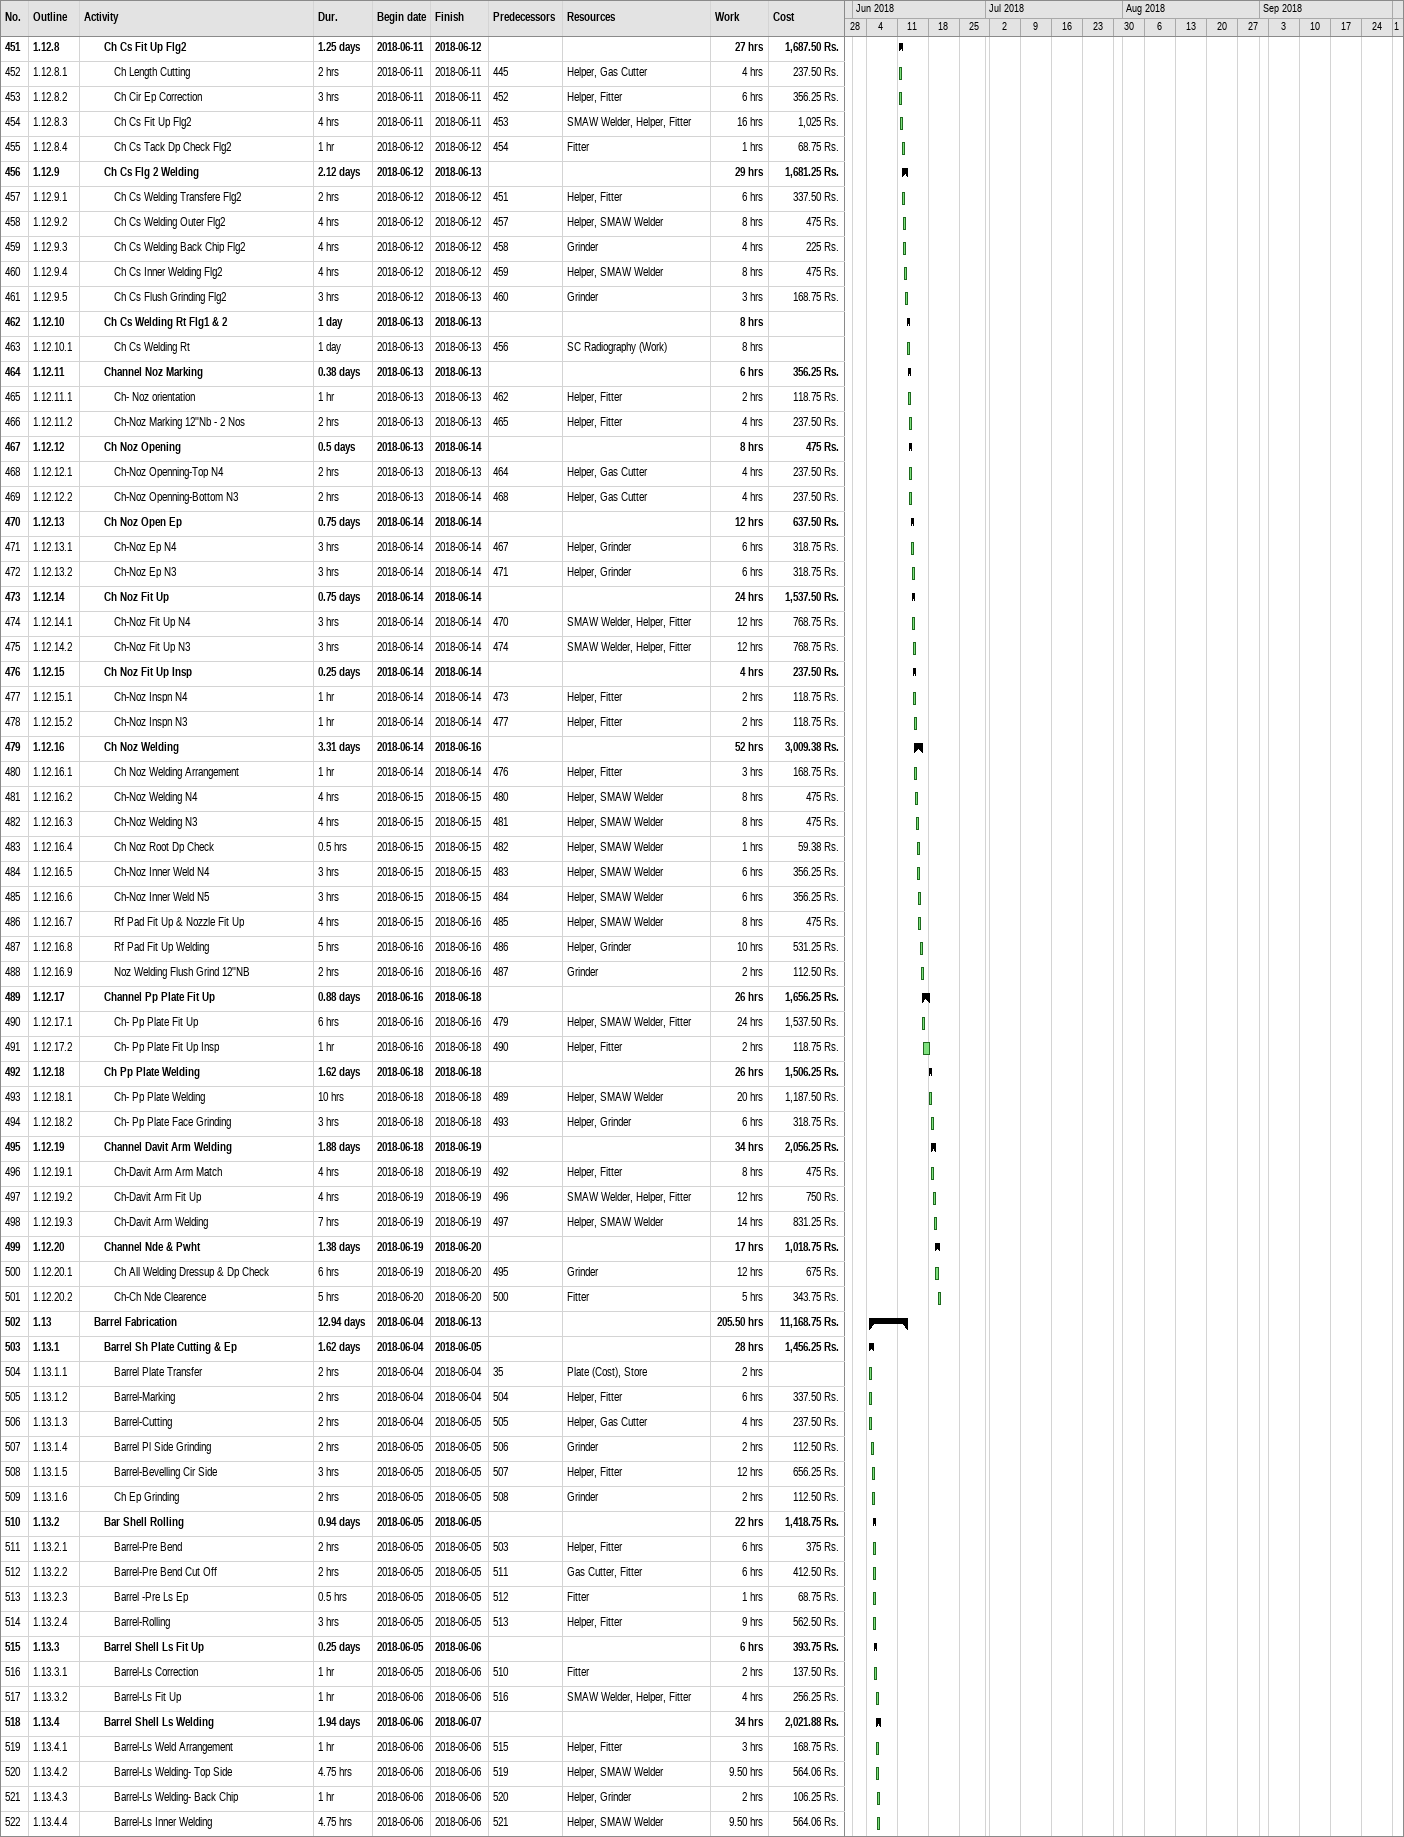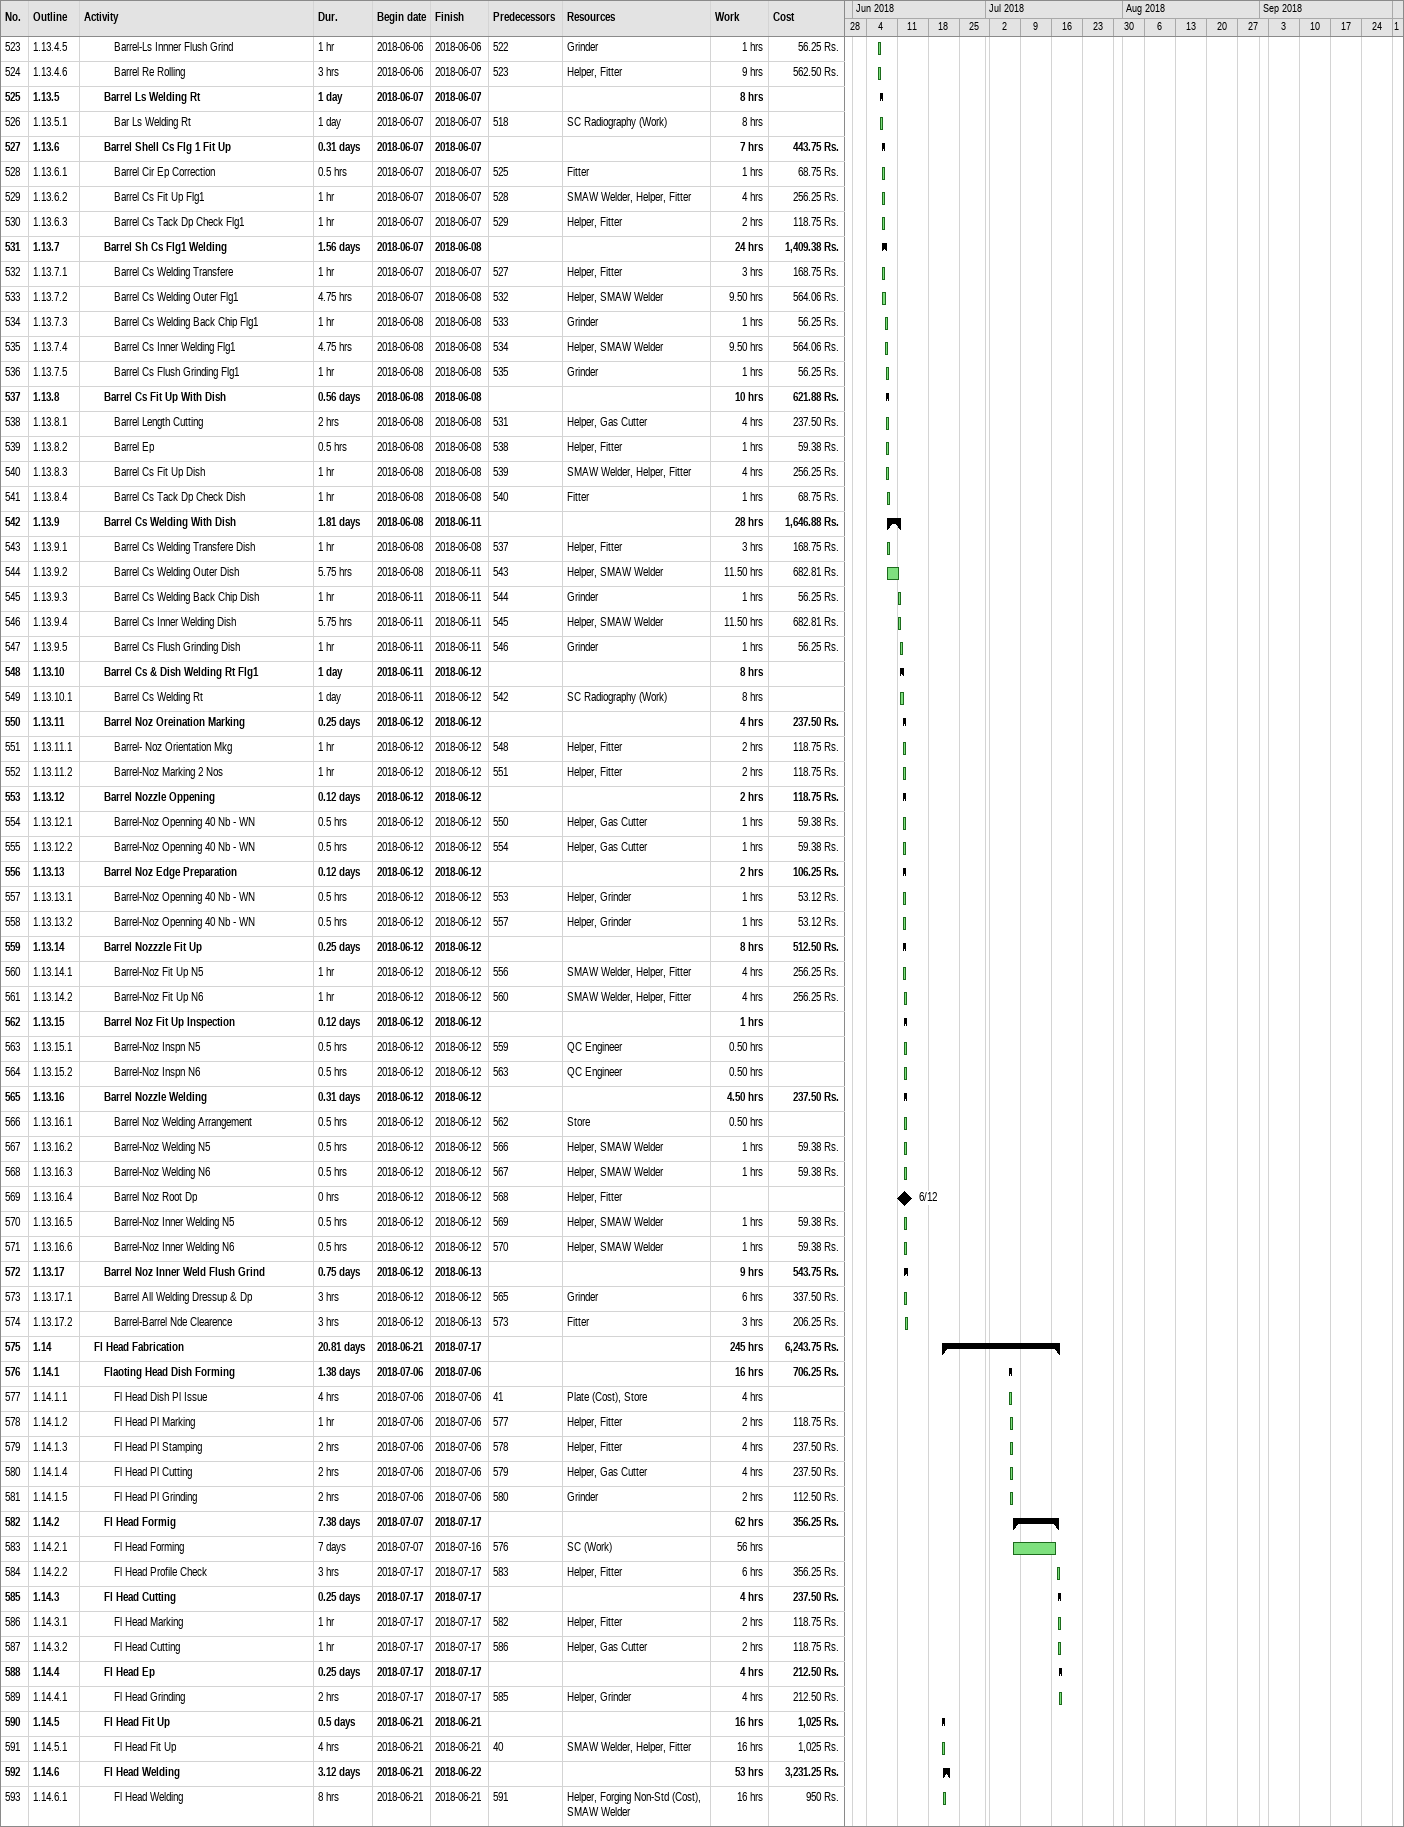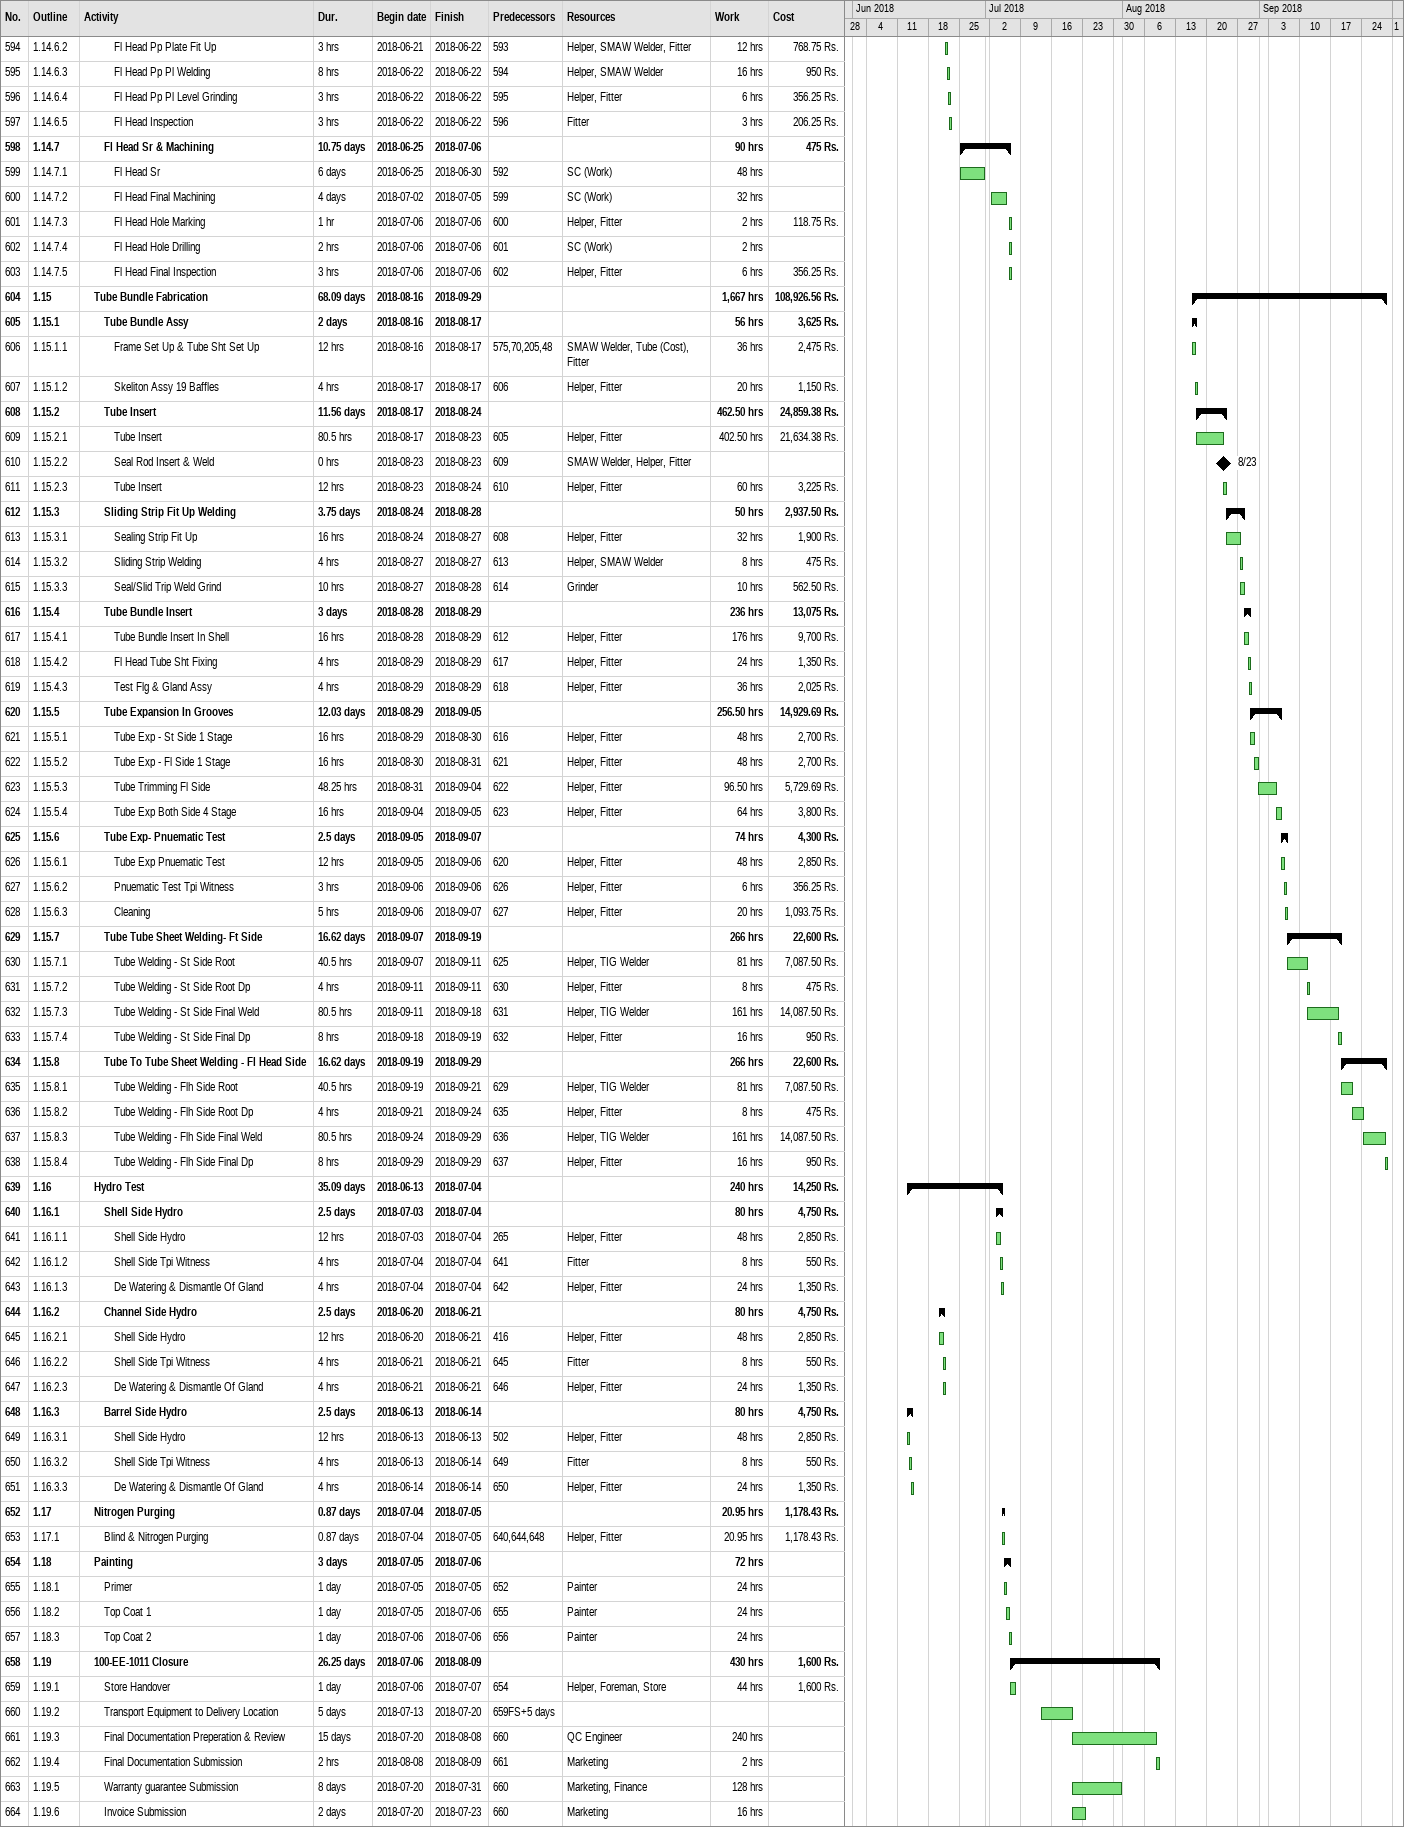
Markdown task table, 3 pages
| ID | WBS | Task | Duration | Start | Finish | Predecessors | Resources | Work (h) | Cost (Rs.) |
|---|---|---|---|---|---|---|---|---|---|
| 451 | 1.12.8 | **Ch Cs Fit Up Flg2** | 1.25d | 2018-06-11 | 2018-06-12 |  |  | 27 | 1687.50 |
| 452 | 1.12.8.1 | Ch Length Cutting | 2h | 2018-06-11 | 2018-06-11 | 445 | Helper, Gas Cutter | 4 | 237.50 |
| 453 | 1.12.8.2 | Ch Cir Ep Correction | 3h | 2018-06-11 | 2018-06-11 | 452 | Helper, Fitter | 6 | 356.25 |
| 454 | 1.12.8.3 | Ch Cs Fit Up Flg2 | 4h | 2018-06-11 | 2018-06-11 | 453 | SMAW Welder, Helper, Fitter | 16 | 1025 |
| 455 | 1.12.8.4 | Ch Cs Tack Dp Check Flg2 | 1h | 2018-06-12 | 2018-06-12 | 454 | Fitter | 1 | 68.75 |
| 456 | 1.12.9 | **Ch Cs Flg 2 Welding** | 2.12d | 2018-06-12 | 2018-06-13 |  |  | 29 | 1681.25 |
| 457 | 1.12.9.1 | Ch Cs Welding Transfere Flg2 | 2h | 2018-06-12 | 2018-06-12 | 451 | Helper, Fitter | 6 | 337.50 |
| 458 | 1.12.9.2 | Ch Cs Welding Outer Flg2 | 4h | 2018-06-12 | 2018-06-12 | 457 | Helper, SMAW Welder | 8 | 475 |
| 459 | 1.12.9.3 | Ch Cs Welding Back Chip Flg2 | 4h | 2018-06-12 | 2018-06-12 | 458 | Grinder | 4 | 225 |
| 460 | 1.12.9.4 | Ch Cs Inner Welding Flg2 | 4h | 2018-06-12 | 2018-06-12 | 459 | Helper, SMAW Welder | 8 | 475 |
| 461 | 1.12.9.5 | Ch Cs Flush Grinding Flg2 | 3h | 2018-06-12 | 2018-06-13 | 460 | Grinder | 3 | 168.75 |
| 462 | 1.12.10 | **Ch Cs Welding Rt Flg1 & 2** | 1d | 2018-06-13 | 2018-06-13 |  |  | 8 |  |
| 463 | 1.12.10.1 | Ch Cs Welding Rt | 1d | 2018-06-13 | 2018-06-13 | 456 | SC Radiography (Work) | 8 |  |
| 464 | 1.12.11 | **Channel Noz Marking** | 0.38d | 2018-06-13 | 2018-06-13 |  |  | 6 | 356.25 |
| 465 | 1.12.11.1 | Ch- Noz orientation | 1h | 2018-06-13 | 2018-06-13 | 462 | Helper, Fitter | 2 | 118.75 |
| 466 | 1.12.11.2 | Ch-Noz Marking 12''Nb - 2 Nos | 2h | 2018-06-13 | 2018-06-13 | 465 | Helper, Fitter | 4 | 237.50 |
| 467 | 1.12.12 | **Ch Noz Opening** | 0.5d | 2018-06-13 | 2018-06-14 |  |  | 8 | 475 |
| 468 | 1.12.12.1 | Ch-Noz Openning-Top N4 | 2h | 2018-06-13 | 2018-06-13 | 464 | Helper, Gas Cutter | 4 | 237.50 |
| 469 | 1.12.12.2 | Ch-Noz Openning-Bottom N3 | 2h | 2018-06-13 | 2018-06-14 | 468 | Helper, Gas Cutter | 4 | 237.50 |
| 470 | 1.12.13 | **Ch Noz Open Ep** | 0.75d | 2018-06-14 | 2018-06-14 |  |  | 12 | 637.50 |
| 471 | 1.12.13.1 | Ch-Noz Ep N4 | 3h | 2018-06-14 | 2018-06-14 | 467 | Helper, Grinder | 6 | 318.75 |
| 472 | 1.12.13.2 | Ch-Noz Ep N3 | 3h | 2018-06-14 | 2018-06-14 | 471 | Helper, Grinder | 6 | 318.75 |
| 473 | 1.12.14 | **Ch Noz Fit Up** | 0.75d | 2018-06-14 | 2018-06-14 |  |  | 24 | 1537.50 |
| 474 | 1.12.14.1 | Ch-Noz Fit Up N4 | 3h | 2018-06-14 | 2018-06-14 | 470 | SMAW Welder, Helper, Fitter | 12 | 768.75 |
| 475 | 1.12.14.2 | Ch-Noz Fit Up N3 | 3h | 2018-06-14 | 2018-06-14 | 474 | SMAW Welder, Helper, Fitter | 12 | 768.75 |
| 476 | 1.12.15 | **Ch Noz Fit Up Insp** | 0.25d | 2018-06-14 | 2018-06-14 |  |  | 4 | 237.50 |
| 477 | 1.12.15.1 | Ch-Noz Inspn N4 | 1h | 2018-06-14 | 2018-06-14 | 473 | Helper, Fitter | 2 | 118.75 |
| 478 | 1.12.15.2 | Ch-Noz Inspn N3 | 1h | 2018-06-14 | 2018-06-14 | 477 | Helper, Fitter | 2 | 118.75 |
| 479 | 1.12.16 | **Ch Noz Welding** | 3.31d | 2018-06-14 | 2018-06-16 |  |  | 52 | 3009.38 |
| 480 | 1.12.16.1 | Ch Noz Welding Arrangement | 1h | 2018-06-14 | 2018-06-14 | 476 | Helper, Fitter | 3 | 168.75 |
| 481 | 1.12.16.2 | Ch-Noz Welding N4 | 4h | 2018-06-15 | 2018-06-15 | 480 | Helper, SMAW Welder | 8 | 475 |
| 482 | 1.12.16.3 | Ch-Noz Welding N3 | 4h | 2018-06-15 | 2018-06-15 | 481 | Helper, SMAW Welder | 8 | 475 |
| 483 | 1.12.16.4 | Ch Noz Root Dp Check | 0.5h | 2018-06-15 | 2018-06-15 | 482 | Helper, SMAW Welder | 1 | 59.38 |
| 484 | 1.12.16.5 | Ch-Noz Inner Weld N4 | 3h | 2018-06-15 | 2018-06-15 | 483 | Helper, SMAW Welder | 6 | 356.25 |
| 485 | 1.12.16.6 | Ch-Noz Inner Weld N5 | 3h | 2018-06-15 | 2018-06-15 | 484 | Helper, SMAW Welder | 6 | 356.25 |
| 486 | 1.12.16.7 | Rf Pad Fit Up & Nozzle Fit Up | 4h | 2018-06-15 | 2018-06-16 | 485 | Helper, SMAW Welder | 8 | 475 |
| 487 | 1.12.16.8 | Rf Pad Fit Up Welding | 5h | 2018-06-16 | 2018-06-16 | 486 | Helper, Grinder | 10 | 531.25 |
| 488 | 1.12.16.9 | Noz Welding Flush Grind 12''NB | 2h | 2018-06-16 | 2018-06-16 | 487 | Grinder | 2 | 112.50 |
| 489 | 1.12.17 | **Channel Pp Plate Fit Up** | 0.88d | 2018-06-16 | 2018-06-18 |  |  | 26 | 1656.25 |
| 490 | 1.12.17.1 | Ch- Pp Plate Fit Up | 6h | 2018-06-16 | 2018-06-16 | 479 | Helper, SMAW Welder, Fitter | 24 | 1537.50 |
| 491 | 1.12.17.2 | Ch- Pp Plate Fit Up Insp | 1h | 2018-06-16 | 2018-06-18 | 490 | Helper, Fitter | 2 | 118.75 |
| 492 | 1.12.18 | **Ch Pp Plate Welding** | 1.62d | 2018-06-18 | 2018-06-18 |  |  | 26 | 1506.25 |
| 493 | 1.12.18.1 | Ch- Pp Plate Welding | 10h | 2018-06-18 | 2018-06-18 | 489 | Helper, SMAW Welder | 20 | 1187.50 |
| 494 | 1.12.18.2 | Ch- Pp Plate Face Grinding | 3h | 2018-06-18 | 2018-06-18 | 493 | Helper, Grinder | 6 | 318.75 |
| 495 | 1.12.19 | **Channel Davit Arm Welding** | 1.88d | 2018-06-18 | 2018-06-19 |  |  | 34 | 2056.25 |
| 496 | 1.12.19.1 | Ch-Davit Arm Arm Match | 4h | 2018-06-18 | 2018-06-19 | 492 | Helper, Fitter | 8 | 475 |
| 497 | 1.12.19.2 | Ch-Davit Arm Fit Up | 4h | 2018-06-19 | 2018-06-19 | 496 | SMAW Welder, Helper, Fitter | 12 | 750 |
| 498 | 1.12.19.3 | Ch-Davit Arm Welding | 7h | 2018-06-19 | 2018-06-19 | 497 | Helper, SMAW Welder | 14 | 831.25 |
| 499 | 1.12.20 | **Channel Nde & Pwht** | 1.38d | 2018-06-19 | 2018-06-20 |  |  | 17 | 1018.75 |
| 500 | 1.12.20.1 | Ch All Welding Dressup & Dp Check | 6h | 2018-06-19 | 2018-06-20 | 495 | Grinder | 12 | 675 |
| 501 | 1.12.20.2 | Ch-Ch Nde Clearence | 5h | 2018-06-20 | 2018-06-20 | 500 | Fitter | 5 | 343.75 |
| 502 | 1.13 | **Barrel Fabrication** | 12.94d | 2018-06-04 | 2018-06-13 |  |  | 205.50 | 11168.75 |
| 503 | 1.13.1 | **Barrel Sh Plate Cutting & Ep** | 1.62d | 2018-06-04 | 2018-06-05 |  |  | 28 | 1456.25 |
| 504 | 1.13.1.1 | Barrel Plate Transfer | 2h | 2018-06-04 | 2018-06-04 | 35 | Plate (Cost), Store | 2 |  |
| 505 | 1.13.1.2 | Barrel-Marking | 2h | 2018-06-04 | 2018-06-04 | 504 | Helper, Fitter | 6 | 337.50 |
| 506 | 1.13.1.3 | Barrel-Cutting | 2h | 2018-06-04 | 2018-06-05 | 505 | Helper, Gas Cutter | 4 | 237.50 |
| 507 | 1.13.1.4 | Barrel Pl Side Grinding | 2h | 2018-06-05 | 2018-06-05 | 506 | Grinder | 2 | 112.50 |
| 508 | 1.13.1.5 | Barrel-Bevelling Cir Side | 3h | 2018-06-05 | 2018-06-05 | 507 | Helper, Fitter | 12 | 656.25 |
| 509 | 1.13.1.6 | Ch Ep Grinding | 2h | 2018-06-05 | 2018-06-05 | 508 | Grinder | 2 | 112.50 |
| 510 | 1.13.2 | **Bar Shell Rolling** | 0.94d | 2018-06-05 | 2018-06-05 |  |  | 22 | 1418.75 |
| 511 | 1.13.2.1 | Barrel-Pre Bend | 2h | 2018-06-05 | 2018-06-05 | 503 | Helper, Fitter | 6 | 375 |
| 512 | 1.13.2.2 | Barrel-Pre Bend Cut Off | 2h | 2018-06-05 | 2018-06-05 | 511 | Gas Cutter, Fitter | 6 | 412.50 |
| 513 | 1.13.2.3 | Barrel -Pre Ls Ep | 0.5h | 2018-06-05 | 2018-06-05 | 512 | Fitter | 1 | 68.75 |
| 514 | 1.13.2.4 | Barrel-Rolling | 3h | 2018-06-05 | 2018-06-05 | 513 | Helper, Fitter | 9 | 562.50 |
| 515 | 1.13.3 | **Barrel Shell Ls Fit Up** | 0.25d | 2018-06-05 | 2018-06-06 |  |  | 6 | 393.75 |
| 516 | 1.13.3.1 | Barrel-Ls Correction | 1h | 2018-06-05 | 2018-06-06 | 510 | Fitter | 2 | 137.50 |
| 517 | 1.13.3.2 | Barrel-Ls Fit Up | 1h | 2018-06-06 | 2018-06-06 | 516 | SMAW Welder, Helper, Fitter | 4 | 256.25 |
| 518 | 1.13.4 | **Barrel Shell Ls Welding** | 1.94d | 2018-06-06 | 2018-06-07 |  |  | 34 | 2021.88 |
| 519 | 1.13.4.1 | Barrel-Ls Weld Arrangement | 1h | 2018-06-06 | 2018-06-06 | 515 | Helper, Fitter | 3 | 168.75 |
| 520 | 1.13.4.2 | Barrel-Ls Welding- Top Side | 4.75h | 2018-06-06 | 2018-06-06 | 519 | Helper, SMAW Welder | 9.50 | 564.06 |
| 521 | 1.13.4.3 | Barrel-Ls Welding- Back Chip | 1h | 2018-06-06 | 2018-06-06 | 520 | Helper, Grinder | 2 | 106.25 |
| 522 | 1.13.4.4 | Barrel-Ls Inner Welding | 4.75h | 2018-06-06 | 2018-06-06 | 521 | Helper, SMAW Welder | 9.50 | 564.06 |
| 523 | 1.13.4.5 | Barrel-Ls Innner Flush Grind | 1h | 2018-06-06 | 2018-06-06 | 522 | Grinder | 1 | 56.25 |
| 524 | 1.13.4.6 | Barrel Re Rolling | 3h | 2018-06-06 | 2018-06-07 | 523 | Helper, Fitter | 9 | 562.50 |
| 525 | 1.13.5 | **Barrel Ls Welding Rt** | 1d | 2018-06-07 | 2018-06-07 |  |  | 8 |  |
| 526 | 1.13.5.1 | Bar Ls Welding Rt | 1d | 2018-06-07 | 2018-06-07 | 518 | SC Radiography (Work) | 8 |  |
| 527 | 1.13.6 | **Barrel Shell Cs Flg 1 Fit Up** | 0.31d | 2018-06-07 | 2018-06-07 |  |  | 7 | 443.75 |
| 528 | 1.13.6.1 | Barrel Cir Ep Correction | 0.5h | 2018-06-07 | 2018-06-07 | 525 | Fitter | 1 | 68.75 |
| 529 | 1.13.6.2 | Barrel Cs Fit Up Flg1 | 1h | 2018-06-07 | 2018-06-07 | 528 | SMAW Welder, Helper, Fitter | 4 | 256.25 |
| 530 | 1.13.6.3 | Barrel Cs Tack Dp Check Flg1 | 1h | 2018-06-07 | 2018-06-07 | 529 | Helper, Fitter | 2 | 118.75 |
| 531 | 1.13.7 | **Barrel Sh Cs Flg1 Welding** | 1.56d | 2018-06-07 | 2018-06-08 |  |  | 24 | 1409.38 |
| 532 | 1.13.7.1 | Barrel Cs Welding Transfere | 1h | 2018-06-07 | 2018-06-07 | 527 | Helper, Fitter | 3 | 168.75 |
| 533 | 1.13.7.2 | Barrel Cs Welding Outer Flg1 | 4.75h | 2018-06-07 | 2018-06-08 | 532 | Helper, SMAW Welder | 9.50 | 564.06 |
| 534 | 1.13.7.3 | Barrel Cs Welding Back Chip Flg1 | 1h | 2018-06-08 | 2018-06-08 | 533 | Grinder | 1 | 56.25 |
| 535 | 1.13.7.4 | Barrel Cs Inner Welding Flg1 | 4.75h | 2018-06-08 | 2018-06-08 | 534 | Helper, SMAW Welder | 9.50 | 564.06 |
| 536 | 1.13.7.5 | Barrel Cs Flush Grinding Flg1 | 1h | 2018-06-08 | 2018-06-08 | 535 | Grinder | 1 | 56.25 |
| 537 | 1.13.8 | **Barrel Cs Fit Up With Dish** | 0.56d | 2018-06-08 | 2018-06-08 |  |  | 10 | 621.88 |
| 538 | 1.13.8.1 | Barrel Length Cutting | 2h | 2018-06-08 | 2018-06-08 | 531 | Helper, Gas Cutter | 4 | 237.50 |
| 539 | 1.13.8.2 | Barrel Ep | 0.5h | 2018-06-08 | 2018-06-08 | 538 | Helper, Fitter | 1 | 59.38 |
| 540 | 1.13.8.3 | Barrel Cs Fit Up Dish | 1h | 2018-06-08 | 2018-06-08 | 539 | SMAW Welder, Helper, Fitter | 4 | 256.25 |
| 541 | 1.13.8.4 | Barrel Cs Tack Dp Check Dish | 1h | 2018-06-08 | 2018-06-08 | 540 | Fitter | 1 | 68.75 |
| 542 | 1.13.9 | **Barrel Cs Welding With Dish** | 1.81d | 2018-06-08 | 2018-06-11 |  |  | 28 | 1646.88 |
| 543 | 1.13.9.1 | Barrel Cs Welding Transfere Dish | 1h | 2018-06-08 | 2018-06-08 | 537 | Helper, Fitter | 3 | 168.75 |
| 544 | 1.13.9.2 | Barrel Cs Welding Outer Dish | 5.75h | 2018-06-08 | 2018-06-11 | 543 | Helper, SMAW Welder | 11.50 | 682.81 |
| 545 | 1.13.9.3 | Barrel Cs Welding Back Chip Dish | 1h | 2018-06-11 | 2018-06-11 | 544 | Grinder | 1 | 56.25 |
| 546 | 1.13.9.4 | Barrel Cs Inner Welding Dish | 5.75h | 2018-06-11 | 2018-06-11 | 545 | Helper, SMAW Welder | 11.50 | 682.81 |
| 547 | 1.13.9.5 | Barrel Cs Flush Grinding Dish | 1h | 2018-06-11 | 2018-06-11 | 546 | Grinder | 1 | 56.25 |
| 548 | 1.13.10 | **Barrel Cs & Dish Welding Rt Flg1** | 1d | 2018-06-11 | 2018-06-12 |  |  | 8 |  |
| 549 | 1.13.10.1 | Barrel Cs Welding Rt | 1d | 2018-06-11 | 2018-06-12 | 542 | SC Radiography (Work) | 8 |  |
| 550 | 1.13.11 | **Barrel Noz Oreination Marking** | 0.25d | 2018-06-12 | 2018-06-12 |  |  | 4 | 237.50 |
| 551 | 1.13.11.1 | Barrel- Noz Orientation Mkg | 1h | 2018-06-12 | 2018-06-12 | 548 | Helper, Fitter | 2 | 118.75 |
| 552 | 1.13.11.2 | Barrel-Noz Marking 2 Nos | 1h | 2018-06-12 | 2018-06-12 | 551 | Helper, Fitter | 2 | 118.75 |
| 553 | 1.13.12 | **Barrel Nozzle Oppening** | 0.12d | 2018-06-12 | 2018-06-12 |  |  | 2 | 118.75 |
| 554 | 1.13.12.1 | Barrel-Noz Openning 40 Nb - WN | 0.5h | 2018-06-12 | 2018-06-12 | 550 | Helper, Gas Cutter | 1 | 59.38 |
| 555 | 1.13.12.2 | Barrel-Noz Openning 40 Nb - WN | 0.5h | 2018-06-12 | 2018-06-12 | 554 | Helper, Gas Cutter | 1 | 59.38 |
| 556 | 1.13.13 | **Barrel Noz Edge Preparation** | 0.12d | 2018-06-12 | 2018-06-12 |  |  | 2 | 106.25 |
| 557 | 1.13.13.1 | Barrel-Noz Openning 40 Nb - WN | 0.5h | 2018-06-12 | 2018-06-12 | 553 | Helper, Grinder | 1 | 53.12 |
| 558 | 1.13.13.2 | Barrel-Noz Openning 40 Nb - WN | 0.5h | 2018-06-12 | 2018-06-12 | 557 | Helper, Grinder | 1 | 53.12 |
| 559 | 1.13.14 | **Barrel Nozzzle Fit Up** | 0.25d | 2018-06-12 | 2018-06-12 |  |  | 8 | 512.50 |
| 560 | 1.13.14.1 | Barrel-Noz Fit Up N5 | 1h | 2018-06-12 | 2018-06-12 | 556 | SMAW Welder, Helper, Fitter | 4 | 256.25 |
| 561 | 1.13.14.2 | Barrel-Noz Fit Up N6 | 1h | 2018-06-12 | 2018-06-12 | 560 | SMAW Welder, Helper, Fitter | 4 | 256.25 |
| 562 | 1.13.15 | **Barrel Noz Fit Up Inspection** | 0.12d | 2018-06-12 | 2018-06-12 |  |  | 1 |  |
| 563 | 1.13.15.1 | Barrel-Noz Inspn N5 | 0.5h | 2018-06-12 | 2018-06-12 | 559 | QC Engineer | 0.50 |  |
| 564 | 1.13.15.2 | Barrel-Noz Inspn N6 | 0.5h | 2018-06-12 | 2018-06-12 | 563 | QC Engineer | 0.50 |  |
| 565 | 1.13.16 | **Barrel Nozzle Welding** | 0.31d | 2018-06-12 | 2018-06-12 |  |  | 4.50 | 237.50 |
| 566 | 1.13.16.1 | Barrel Noz Welding Arrangement | 0.5h | 2018-06-12 | 2018-06-12 | 562 | Store | 0.50 |  |
| 567 | 1.13.16.2 | Barrel-Noz Welding N5 | 0.5h | 2018-06-12 | 2018-06-12 | 566 | Helper, SMAW Welder | 1 | 59.38 |
| 568 | 1.13.16.3 | Barrel-Noz Welding N6 | 0.5h | 2018-06-12 | 2018-06-12 | 567 | Helper, SMAW Welder | 1 | 59.38 |
| 569 | 1.13.16.4 | Barrel Noz Root Dp | 0h | 2018-06-12 | 2018-06-12 | 568 | Helper, Fitter |  |  |
| 570 | 1.13.16.5 | Barrel-Noz Inner Welding N5 | 0.5h | 2018-06-12 | 2018-06-12 | 569 | Helper, SMAW Welder | 1 | 59.38 |
| 571 | 1.13.16.6 | Barrel-Noz Inner Welding N6 | 0.5h | 2018-06-12 | 2018-06-12 | 570 | Helper, SMAW Welder | 1 | 59.38 |
| 572 | 1.13.17 | **Barrel Noz Inner Weld Flush Grind** | 0.75d | 2018-06-12 | 2018-06-13 |  |  | 9 | 543.75 |
| 573 | 1.13.17.1 | Barrel All Welding Dressup & Dp | 3h | 2018-06-12 | 2018-06-12 | 565 | Grinder | 6 | 337.50 |
| 574 | 1.13.17.2 | Barrel-Barrel Nde Clearence | 3h | 2018-06-12 | 2018-06-13 | 573 | Fitter | 3 | 206.25 |
| 575 | 1.14 | **Fl Head Fabrication** | 20.81d | 2018-06-21 | 2018-07-17 |  |  | 245 | 6243.75 |
| 576 | 1.14.1 | **Flaoting Head Dish Forming** | 1.38d | 2018-07-06 | 2018-07-06 |  |  | 16 | 706.25 |
| 577 | 1.14.1.1 | Fl Head Dish Pl Issue | 4h | 2018-07-06 | 2018-07-06 | 41 | Plate (Cost), Store | 4 |  |
| 578 | 1.14.1.2 | Fl Head Pl Marking | 1h | 2018-07-06 | 2018-07-06 | 577 | Helper, Fitter | 2 | 118.75 |
| 579 | 1.14.1.3 | Fl Head Pl Stamping | 2h | 2018-07-06 | 2018-07-06 | 578 | Helper, Fitter | 4 | 237.50 |
| 580 | 1.14.1.4 | Fl Head Pl Cutting | 2h | 2018-07-06 | 2018-07-06 | 579 | Helper, Gas Cutter | 4 | 237.50 |
| 581 | 1.14.1.5 | Fl Head Pl Grinding | 2h | 2018-07-06 | 2018-07-06 | 580 | Grinder | 2 | 112.50 |
| 582 | 1.14.2 | **Fl Head Formig** | 7.38d | 2018-07-07 | 2018-07-17 |  |  | 62 | 356.25 |
| 583 | 1.14.2.1 | Fl Head Forming | 7d | 2018-07-07 | 2018-07-16 | 576 | SC (Work) | 56 |  |
| 584 | 1.14.2.2 | Fl Head Profile Check | 3h | 2018-07-17 | 2018-07-17 | 583 | Helper, Fitter | 6 | 356.25 |
| 585 | 1.14.3 | **Fl Head Cutting** | 0.25d | 2018-07-17 | 2018-07-17 |  |  | 4 | 237.50 |
| 586 | 1.14.3.1 | Fl Head Marking | 1h | 2018-07-17 | 2018-07-17 | 582 | Helper, Fitter | 2 | 118.75 |
| 587 | 1.14.3.2 | Fl Head Cutting | 1h | 2018-07-17 | 2018-07-17 | 586 | Helper, Gas Cutter | 2 | 118.75 |
| 588 | 1.14.4 | **Fl Head Ep** | 0.25d | 2018-07-17 | 2018-07-17 |  |  | 4 | 212.50 |
| 589 | 1.14.4.1 | Fl Head Grinding | 2h | 2018-07-17 | 2018-07-17 | 585 | Helper, Grinder | 4 | 212.50 |
| 590 | 1.14.5 | **Fl Head Fit Up** | 0.5d | 2018-06-21 | 2018-06-21 |  |  | 16 | 1025 |
| 591 | 1.14.5.1 | Fl Head Fit Up | 4h | 2018-06-21 | 2018-06-21 | 40 | SMAW Welder, Helper, Fitter | 16 | 1025 |
| 592 | 1.14.6 | **Fl Head Welding** | 3.12d | 2018-06-21 | 2018-06-22 |  |  | 53 | 3231.25 |
| 593 | 1.14.6.1 | Fl Head Welding | 8h | 2018-06-21 | 2018-06-21 | 591 | Helper, Forging Non-Std (Cost), SMAW Welder | 16 | 950 |
| 594 | 1.14.6.2 | Fl Head Pp Plate Fit Up | 3h | 2018-06-21 | 2018-06-22 | 593 | Helper, SMAW Welder, Fitter | 12 | 768.75 |
| 595 | 1.14.6.3 | Fl Head Pp Pl Welding | 8h | 2018-06-22 | 2018-06-22 | 594 | Helper, SMAW Welder | 16 | 950 |
| 596 | 1.14.6.4 | Fl Head Pp Pl Level Grinding | 3h | 2018-06-22 | 2018-06-22 | 595 | Helper, Fitter | 6 | 356.25 |
| 597 | 1.14.6.5 | Fl Head Inspection | 3h | 2018-06-22 | 2018-06-22 | 596 | Fitter | 3 | 206.25 |
| 598 | 1.14.7 | **Fl Head Sr & Machining** | 10.75d | 2018-06-25 | 2018-07-06 |  |  | 90 | 475 |
| 599 | 1.14.7.1 | Fl Head Sr | 6d | 2018-06-25 | 2018-06-30 | 592 | SC (Work) | 48 |  |
| 600 | 1.14.7.2 | Fl Head Final Machining | 4d | 2018-07-02 | 2018-07-05 | 599 | SC (Work) | 32 |  |
| 601 | 1.14.7.3 | Fl Head Hole Marking | 1h | 2018-07-06 | 2018-07-06 | 600 | Helper, Fitter | 2 | 118.75 |
| 602 | 1.14.7.4 | Fl Head Hole Drilling | 2h | 2018-07-06 | 2018-07-06 | 601 | SC (Work) | 2 |  |
| 603 | 1.14.7.5 | Fl Head Final Inspection | 3h | 2018-07-06 | 2018-07-06 | 602 | Helper, Fitter | 6 | 356.25 |
| 604 | 1.15 | **Tube Bundle Fabrication** | 68.09d | 2018-08-16 | 2018-09-29 |  |  | 1667 | 108926.56 |
| 605 | 1.15.1 | **Tube Bundle Assy** | 2d | 2018-08-16 | 2018-08-17 |  |  | 56 | 3625 |
| 606 | 1.15.1.1 | Frame Set Up & Tube Sht Set Up | 12h | 2018-08-16 | 2018-08-17 | 575, 70, 205, 48 | SMAW Welder, Tube (Cost), Fitter | 36 | 2475 |
| 607 | 1.15.1.2 | Skeliton Assy 19 Baffles | 4h | 2018-08-17 | 2018-08-17 | 606 | Helper, Fitter | 20 | 1150 |
| 608 | 1.15.2 | **Tube Insert** | 11.56d | 2018-08-17 | 2018-08-24 |  |  | 462.50 | 24859.38 |
| 609 | 1.15.2.1 | Tube Insert | 80.5h | 2018-08-17 | 2018-08-23 | 605 | Helper, Fitter | 402.50 | 21634.38 |
| 610 | 1.15.2.2 | Seal Rod Insert & Weld | 0h | 2018-08-23 | 2018-08-23 | 609 | SMAW Welder, Helper, Fitter |  |  |
| 611 | 1.15.2.3 | Tube Insert | 12h | 2018-08-23 | 2018-08-24 | 610 | Helper, Fitter | 60 | 3225 |
| 612 | 1.15.3 | **Sliding Strip Fit Up Welding** | 3.75d | 2018-08-24 | 2018-08-28 |  |  | 50 | 2937.50 |
| 613 | 1.15.3.1 | Sealing Strip Fit Up | 16h | 2018-08-24 | 2018-08-27 | 608 | Helper, Fitter | 32 | 1900 |
| 614 | 1.15.3.2 | Sliding Strip Welding | 4h | 2018-08-27 | 2018-08-27 | 613 | Helper, SMAW Welder | 8 | 475 |
| 615 | 1.15.3.3 | Seal/Slid Trip Weld Grind | 10h | 2018-08-27 | 2018-08-28 | 614 | Grinder | 10 | 562.50 |
| 616 | 1.15.4 | **Tube Bundle Insert** | 3d | 2018-08-28 | 2018-08-29 |  |  | 236 | 13075 |
| 617 | 1.15.4.1 | Tube Bundle Insert In Shell | 16h | 2018-08-28 | 2018-08-29 | 612 | Helper, Fitter | 176 | 9700 |
| 618 | 1.15.4.2 | Fl Head Tube Sht Fixing | 4h | 2018-08-29 | 2018-08-29 | 617 | Helper, Fitter | 24 | 1350 |
| 619 | 1.15.4.3 | Test Flg & Gland Assy | 4h | 2018-08-29 | 2018-08-29 | 618 | Helper, Fitter | 36 | 2025 |
| 620 | 1.15.5 | **Tube Expansion In Grooves** | 12.03d | 2018-08-29 | 2018-09-05 |  |  | 256.50 | 14929.69 |
| 621 | 1.15.5.1 | Tube Exp - St Side 1 Stage | 16h | 2018-08-29 | 2018-08-30 | 616 | Helper, Fitter | 48 | 2700 |
| 622 | 1.15.5.2 | Tube Exp - Fl Side 1 Stage | 16h | 2018-08-30 | 2018-08-31 | 621 | Helper, Fitter | 48 | 2700 |
| 623 | 1.15.5.3 | Tube Trimming Fl Side | 48.25h | 2018-08-31 | 2018-09-04 | 622 | Helper, Fitter | 96.50 | 5729.69 |
| 624 | 1.15.5.4 | Tube Exp Both Side 4 Stage | 16h | 2018-09-04 | 2018-09-05 | 623 | Helper, Fitter | 64 | 3800 |
| 625 | 1.15.6 | **Tube Exp- Pnuematic Test** | 2.5d | 2018-09-05 | 2018-09-07 |  |  | 74 | 4300 |
| 626 | 1.15.6.1 | Tube Exp Pnuematic Test | 12h | 2018-09-05 | 2018-09-06 | 620 | Helper, Fitter | 48 | 2850 |
| 627 | 1.15.6.2 | Pnuematic Test Tpi Witness | 3h | 2018-09-06 | 2018-09-06 | 626 | Helper, Fitter | 6 | 356.25 |
| 628 | 1.15.6.3 | Cleaning | 5h | 2018-09-06 | 2018-09-07 | 627 | Helper, Fitter | 20 | 1093.75 |
| 629 | 1.15.7 | **Tube Tube Sheet Welding- Ft Side** | 16.62d | 2018-09-07 | 2018-09-19 |  |  | 266 | 22600 |
| 630 | 1.15.7.1 | Tube Welding - St Side Root | 40.5h | 2018-09-07 | 2018-09-11 | 625 | Helper, TIG Welder | 81 | 7087.50 |
| 631 | 1.15.7.2 | Tube Welding - St Side Root Dp | 4h | 2018-09-11 | 2018-09-11 | 630 | Helper, Fitter | 8 | 475 |
| 632 | 1.15.7.3 | Tube Welding - St Side Final Weld | 80.5h | 2018-09-11 | 2018-09-18 | 631 | Helper, TIG Welder | 161 | 14087.50 |
| 633 | 1.15.7.4 | Tube Welding - St Side Final Dp | 8h | 2018-09-18 | 2018-09-19 | 632 | Helper, Fitter | 16 | 950 |
| 634 | 1.15.8 | **Tube To Tube Sheet Welding - Fl Head Side** | 16.62d | 2018-09-19 | 2018-09-29 |  |  | 266 | 22600 |
| 635 | 1.15.8.1 | Tube Welding - Flh Side Root | 40.5h | 2018-09-19 | 2018-09-21 | 629 | Helper, TIG Welder | 81 | 7087.50 |
| 636 | 1.15.8.2 | Tube Welding - Flh Side Root Dp | 4h | 2018-09-21 | 2018-09-24 | 635 | Helper, Fitter | 8 | 475 |
| 637 | 1.15.8.3 | Tube Welding - Flh Side Final Weld | 80.5h | 2018-09-24 | 2018-09-29 | 636 | Helper, TIG Welder | 161 | 14087.50 |
| 638 | 1.15.8.4 | Tube Welding - Flh Side Final Dp | 8h | 2018-09-29 | 2018-09-29 | 637 | Helper, Fitter | 16 | 950 |
| 639 | 1.16 | **Hydro Test** | 35.09d | 2018-06-13 | 2018-07-04 |  |  | 240 | 14250 |
| 640 | 1.16.1 | **Shell Side Hydro** | 2.5d | 2018-07-03 | 2018-07-04 |  |  | 80 | 4750 |
| 641 | 1.16.1.1 | Shell Side Hydro | 12h | 2018-07-03 | 2018-07-04 | 265 | Helper, Fitter | 48 | 2850 |
| 642 | 1.16.1.2 | Shell Side Tpi Witness | 4h | 2018-07-04 | 2018-07-04 | 641 | Fitter | 8 | 550 |
| 643 | 1.16.1.3 | De Watering & Dismantle Of Gland | 4h | 2018-07-04 | 2018-07-04 | 642 | Helper, Fitter | 24 | 1350 |
| 644 | 1.16.2 | **Channel Side Hydro** | 2.5d | 2018-06-20 | 2018-06-21 |  |  | 80 | 4750 |
| 645 | 1.16.2.1 | Shell Side Hydro | 12h | 2018-06-20 | 2018-06-21 | 416 | Helper, Fitter | 48 | 2850 |
| 646 | 1.16.2.2 | Shell Side Tpi Witness | 4h | 2018-06-21 | 2018-06-21 | 645 | Fitter | 8 | 550 |
| 647 | 1.16.2.3 | De Watering & Dismantle Of Gland | 4h | 2018-06-21 | 2018-06-21 | 646 | Helper, Fitter | 24 | 1350 |
| 648 | 1.16.3 | **Barrel Side Hydro** | 2.5d | 2018-06-13 | 2018-06-14 |  |  | 80 | 4750 |
| 649 | 1.16.3.1 | Shell Side Hydro | 12h | 2018-06-13 | 2018-06-13 | 502 | Helper, Fitter | 48 | 2850 |
| 650 | 1.16.3.2 | Shell Side Tpi Witness | 4h | 2018-06-13 | 2018-06-14 | 649 | Fitter | 8 | 550 |
| 651 | 1.16.3.3 | De Watering & Dismantle Of Gland | 4h | 2018-06-14 | 2018-06-14 | 650 | Helper, Fitter | 24 | 1350 |
| 652 | 1.17 | **Nitrogen Purging** | 0.87d | 2018-07-04 | 2018-07-05 |  |  | 20.95 | 1178.43 |
| 653 | 1.17.1 | Blind & Nitrogen Purging | 0.87d | 2018-07-04 | 2018-07-05 | 640, 644, 648 | Helper, Fitter | 20.95 | 1178.43 |
| 654 | 1.18 | **Painting** | 3d | 2018-07-05 | 2018-07-06 |  |  | 72 |  |
| 655 | 1.18.1 | Primer | 1d | 2018-07-05 | 2018-07-05 | 652 | Painter | 24 |  |
| 656 | 1.18.2 | Top Coat 1 | 1d | 2018-07-05 | 2018-07-06 | 655 | Painter | 24 |  |
| 657 | 1.18.3 | Top Coat 2 | 1d | 2018-07-06 | 2018-07-06 | 656 | Painter | 24 |  |
| 658 | 1.19 | **100-EE-1011 Closure** | 26.25d | 2018-07-06 | 2018-08-09 |  |  | 430 | 1600 |
| 659 | 1.19.1 | Store Handover | 1d | 2018-07-06 | 2018-07-07 | 654 | Helper, Foreman, Store | 44 | 1600 |
| 660 | 1.19.2 | Transport Equipment to Delivery Location | 5d | 2018-07-13 | 2018-07-20 | 659FS+5d |  |  |  |
| 661 | 1.19.3 | Final Documentation Preperation & Review | 15d | 2018-07-20 | 2018-08-08 | 660 | QC Engineer | 240 |  |
| 662 | 1.19.4 | Final Documentation Submission | 2h | 2018-08-08 | 2018-08-09 | 661 | Marketing | 2 |  |
| 663 | 1.19.5 | Warranty guarantee Submission | 8d | 2018-07-20 | 2018-07-31 | 660 | Marketing, Finance | 128 |  |
| 664 | 1.19.6 | Invoice Submission | 2d | 2018-07-20 | 2018-07-23 | 660 | Marketing | 16 |  |
